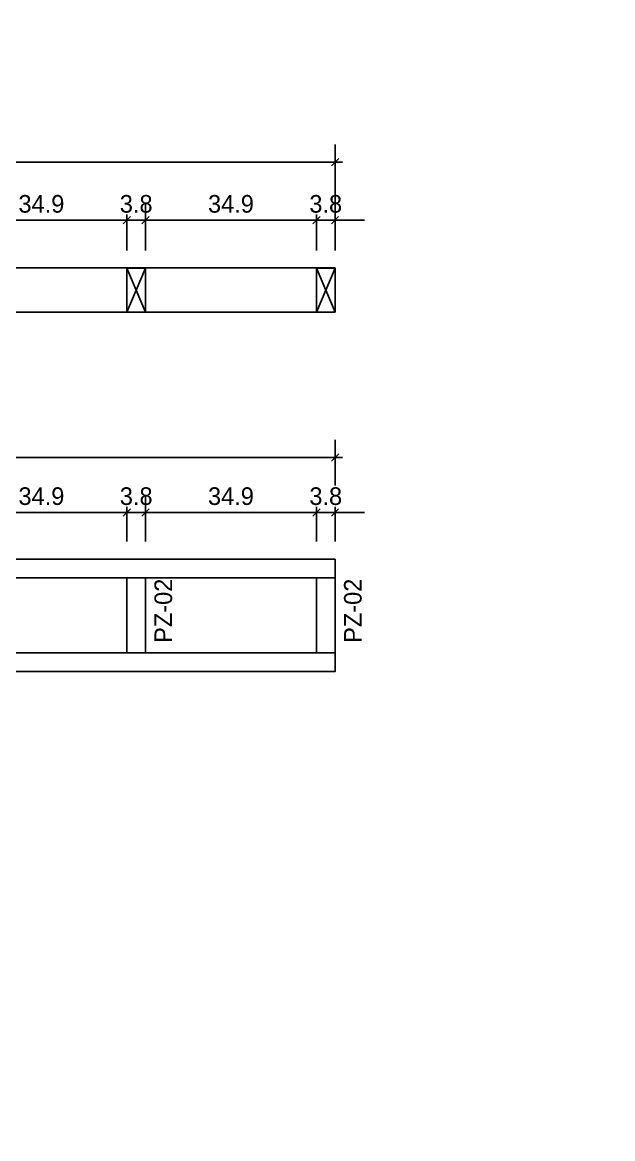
# Model space of a CAD drawing. Header units: millimetres. Extents: x 19458 to 19711, y 4351 to 4752.
# Drawn here: x 19491.823 to 19493.028, y 4522.546 to 4524.824 of the extents above; entities that cross this region are included whole.
import ezdxf

# ---------------------------------------------------------------- set-up
doc = ezdxf.new("R2010")
doc.units = ezdxf.units.MM
for name, color, linetype in [('0 @ 0.2', 7, 'Continuous'), ('cotas', 1, 'Continuous'), ('cotas @ 500', 1, 'Continuous'), ('PANELES', 2, 'Continuous'), ('TEXTO @ 0.2', 2, 'Continuous')]:
    doc.layers.add(name, color=color, linetype=linetype)
doc.styles.add('century gothic', font='GOTHIC.TTF')
doc.styles.add('COTAS SMC', font='GOTHIC.TTF')
doc.dimstyles.new('ANOTATIVE 100 SMCONSTRUCCIONES', dxfattribs={"dimscale": 0, "dimtxt": 0.18, "dimasz": 0.15, "dimexe": 0.18, "dimexo": 0.09, "dimgap": 0.1, "dimtad": 1, "dimzin": 0, "dimdsep": 46, "dimtxsty": 'century gothic', "dimblk1": 'FLECHA1', "dimblk2": 'FLECHA1', "dimsah": 1, "dimcen": 0.18, "dimdle": 0.075, "dimclrd": 1, "dimclre": 1, "dimclrt": 2, "dimaunit": 1, "dimadec": 0, "dimazin": 0, "dimtfac": 0.75, "dimtix": 1, "dimtmove": 2, "dimatfit": 3, "dimfxl": 0.09, "dimtvp": 1.5, "dimtfill": 1, "dimtolj": 1, "dimtzin": 0, "dimarcsym": 0})
doc.dimstyles.new('ANOTATIVE CM SMCONSTRUCCIONES', dxfattribs={"dimscale": 0, "dimtxt": 0.18, "dimasz": 0.15, "dimexe": 0.18, "dimexo": 0.18, "dimgap": 0.07, "dimtad": 1, "dimdec": 1, "dimlfac": 100, "dimdsep": 46, "dimtxsty": 'century gothic', "dimblk1": 'FLECHA1', "dimblk2": 'FLECHA1', "dimsah": 1, "dimcen": 0.18, "dimdle": 0.075, "dimclrd": 1, "dimclre": 1, "dimclrt": 2, "dimaunit": 1, "dimadec": 0, "dimazin": 2, "dimtfac": 0.75, "dimtdec": 1, "dimtix": 1, "dimtmove": 2, "dimatfit": 3, "dimfxl": 0.09, "dimtvp": 1.5, "dimtfill": 1, "dimtolj": 1, "dimtzin": 0, "dimarcsym": 0})
doc.dimstyles.new('PIES SMCONSTRUCCIONES', dxfattribs={"dimscale": 0, "dimtxt": 0.18, "dimasz": 0.2, "dimexe": 0.18, "dimexo": 0, "dimgap": 0.1, "dimtad": 1, "dimdec": 0, "dimlfac": 39.370079, "dimzin": 0, "dimdsep": 46, "dimlunit": 4, "dimtxsty": 'COTAS SMC', "dimblk1": 'FLECHA1', "dimblk2": 'FLECHA1', "dimsah": 1, "dimcen": 0.2, "dimdle": 0.075, "dimclrd": 1, "dimclre": 1, "dimclrt": 2, "dimaunit": 1, "dimadec": 0, "dimazin": 0, "dimtfac": 0.75, "dimtdec": 0, "dimtix": 1, "dimtmove": 2, "dimatfit": 3, "dimfxl": 0.09, "dimtvp": 1.5, "dimtfill": 1, "dimtolj": 1, "dimtzin": 0, "dimarcsym": 0})

# ---------------------------------------------------------------- blocks, each defined once
blk = doc.blocks.new('FLECHA1')
at = {"color": 4}
blk.add_line((-0.246176, -0.248081), (0.248081, 0.25), dxfattribs=at)
at = {"color": 1}
blk.add_line((-1, 0), (0.496162, 0), dxfattribs=at)
blk = doc.blocks.new('*D419')
at = {"layer": 'cotas', "color": 1, "lineweight": -2, "transparency": 16777216}
for p, q in [((19614.326, 4625.8448), (19614.326, 4700.8448)), ((19570.9836, 4550.8448), (19524.326, 4550.8448)), ((19614.326, 4548.4298), (19614.326, 4550.8448)), ((19570.5339, 4548.4298), (19524.326, 4548.4298)), ((19614.326, 4473.4298), (19614.326, 4398.4298))]:
    blk.add_line(p, q, dxfattribs=at)
at = {"layer": 'Defpoints', "color": 0, "transparency": 16777216}
for p in [(19614.326, 4550.8448), (19615.9836, 4550.8448), (19615.5339, 4548.4298)]:
    blk.add_point(p, dxfattribs=at)
at = {"layer": 'cotas', "color": 1, "lineweight": -2, "transparency": 16777216, "xscale": 75, "yscale": 75, "zscale": 75}
for p, rotation in [((19614.326, 4550.8448), 270), ((19614.326, 4548.4298), 90)]:
    blk.add_blockref('FLECHA1', p, dxfattribs=dict(at, rotation=rotation))
at = {"layer": 'cotas', "color": 2, "transparency": 16777216, "insert": (19517.3376, 4549.6373), "char_height": 90, "attachment_point": 5, "rotation": 90, "style": 'century gothic', "bg_fill": 3, "box_fill_scale": 1.1, "bg_fill_color": 256, "bg_fill_true_color": 13158600, "bg_fill_transparency": 0}
blk.add_mtext('\\A1;2.42', dxfattribs=at)
blk = doc.blocks.new('*D474')
at = {"layer": 'cotas', "color": 1, "lineweight": -2, "transparency": 16777216}
for p, q in [((19620.0128, 4651.7533), (19620.0128, 4751.7533)), ((19620.4168, 4551.7533), (19530.0128, 4551.7533)), ((19620.0128, 4550.5333), (19620.0128, 4551.7533)), ((19620.4168, 4550.5333), (19530.0128, 4550.5333)), ((19620.0128, 4450.5333), (19620.0128, 4350.5333))]:
    blk.add_line(p, q, dxfattribs=at)
at = {"layer": 'Defpoints', "color": 0, "transparency": 16777216}
for p in [(19620.0128, 4551.7533), (19620.4168, 4551.7533), (19620.4168, 4550.5333)]:
    blk.add_point(p, dxfattribs=at)
at = {"layer": 'cotas', "color": 1, "lineweight": -2, "transparency": 16777216, "xscale": 100, "yscale": 100, "zscale": 100}
for p, rotation in [((19620.0128, 4551.7533), 270), ((19620.0128, 4550.5333), 90)]:
    blk.add_blockref('FLECHA1', p, dxfattribs=dict(at, rotation=rotation))
at = {"layer": 'cotas', "color": 2, "transparency": 16777216, "insert": (19523.8809, 4551.1433), "char_height": 90, "attachment_point": 5, "rotation": 90, "style": 'COTAS SMC', "bg_fill": 3, "box_fill_scale": 1.1, "bg_fill_color": 256, "bg_fill_true_color": 13158600, "bg_fill_transparency": 0}
blk.add_mtext("\\A1;4'", dxfattribs=at)
blk = doc.blocks.new('LL')
at = {"layer": 'PANELES'}
for p, q in [((19468.3744, 4520.8214), (19468.4124, 4520.7314)), ((19468.3744, 4520.7314), (19468.4124, 4520.8214))]:
    blk.add_line(p, q, dxfattribs=at)
blk.add_lwpolyline([(19468.3744, 4520.7314), (19468.4124, 4520.7314), (19468.4124, 4520.8214), (19468.3744, 4520.8214)], close=True, dxfattribs=at)
blk = doc.blocks.new('*D998')
at = {"color": 1, "lineweight": -2, "transparency": 16777216}
for p, q in [((19491.687, 4524.3589), (19491.687, 4524.4567)), ((19492.0361, 4524.3589), (19492.0361, 4524.4567)), ((19491.717, 4524.4207), (19492.0061, 4524.4207))]:
    blk.add_line(p, q, dxfattribs=at)
at = {"layer": 'Defpoints', "color": 0, "transparency": 16777216}
for p in [(19492.0361, 4524.4207), (19491.687, 4524.3229), (19492.0361, 4524.3229)]:
    blk.add_point(p, dxfattribs=at)
at = {"color": 1, "lineweight": -2, "transparency": 16777216, "xscale": 0.03, "yscale": 0.03, "zscale": 0.03, "rotation": 180}
blk.add_blockref('FLECHA1', (19491.687, 4524.4207), dxfattribs=at)
at = {"color": 1, "lineweight": -2, "transparency": 16777216, "xscale": 0.03, "yscale": 0.03, "zscale": 0.03}
blk.add_blockref('FLECHA1', (19492.0361, 4524.4207), dxfattribs=at)
at = {"color": 2, "transparency": 16777216, "insert": (19491.8615, 4524.4536), "char_height": 0.036, "attachment_point": 5, "style": 'century gothic', "bg_fill": 3, "box_fill_scale": 1.1, "bg_fill_color": 256, "bg_fill_true_color": 13158600, "bg_fill_transparency": 0}
blk.add_mtext('\\A1;34.9', dxfattribs=at)
blk = doc.blocks.new('*D999')
at = {"color": 1, "lineweight": -2, "transparency": 16777216}
for p, q in [((19492.0361, 4524.3589), (19492.0361, 4524.4567)), ((19492.0741, 4524.3589), (19492.0741, 4524.4567)), ((19492.0061, 4524.4207), (19491.9761, 4524.4207)), ((19492.0361, 4524.4207), (19492.0741, 4524.4207)), ((19492.1041, 4524.4207), (19492.1341, 4524.4207))]:
    blk.add_line(p, q, dxfattribs=at)
at = {"layer": 'Defpoints', "color": 0, "transparency": 16777216}
for p in [(19492.0741, 4524.4207), (19492.0361, 4524.3229), (19492.0741, 4524.3229)]:
    blk.add_point(p, dxfattribs=at)
at = {"color": 1, "lineweight": -2, "transparency": 16777216, "xscale": 0.03, "yscale": 0.03, "zscale": 0.03}
blk.add_blockref('FLECHA1', (19492.0361, 4524.4207), dxfattribs=at)
at = {"color": 1, "lineweight": -2, "transparency": 16777216, "xscale": 0.03, "yscale": 0.03, "zscale": 0.03, "rotation": 180}
blk.add_blockref('FLECHA1', (19492.0741, 4524.4207), dxfattribs=at)
at = {"color": 2, "transparency": 16777216, "insert": (19492.0551, 4524.4536), "char_height": 0.036, "attachment_point": 5, "style": 'century gothic', "bg_fill": 3, "box_fill_scale": 1.1, "bg_fill_color": 256, "bg_fill_true_color": 13158600, "bg_fill_transparency": 0}
blk.add_mtext('\\A1;3.8', dxfattribs=at)
blk = doc.blocks.new('*D1000')
at = {"color": 1, "lineweight": -2, "transparency": 16777216}
for p, q in [((19492.0741, 4524.3589), (19492.0741, 4524.4567)), ((19492.4232, 4524.3589), (19492.4232, 4524.4567)), ((19492.1041, 4524.4207), (19492.3932, 4524.4207))]:
    blk.add_line(p, q, dxfattribs=at)
at = {"layer": 'Defpoints', "color": 0, "transparency": 16777216}
for p in [(19492.4232, 4524.4207), (19492.0741, 4524.3229), (19492.4232, 4524.3229)]:
    blk.add_point(p, dxfattribs=at)
at = {"color": 1, "lineweight": -2, "transparency": 16777216, "xscale": 0.03, "yscale": 0.03, "zscale": 0.03, "rotation": 180}
blk.add_blockref('FLECHA1', (19492.0741, 4524.4207), dxfattribs=at)
at = {"color": 1, "lineweight": -2, "transparency": 16777216, "xscale": 0.03, "yscale": 0.03, "zscale": 0.03}
blk.add_blockref('FLECHA1', (19492.4232, 4524.4207), dxfattribs=at)
at = {"color": 2, "transparency": 16777216, "insert": (19492.2486, 4524.4536), "char_height": 0.036, "attachment_point": 5, "style": 'century gothic', "bg_fill": 3, "box_fill_scale": 1.1, "bg_fill_color": 256, "bg_fill_true_color": 13158600, "bg_fill_transparency": 0}
blk.add_mtext('\\A1;34.9', dxfattribs=at)
blk = doc.blocks.new('*D1001')
at = {"color": 1, "lineweight": -2, "transparency": 16777216}
for p, q in [((19492.4232, 4524.3589), (19492.4232, 4524.4567)), ((19492.4612, 4524.3589), (19492.4612, 4524.4567)), ((19492.3932, 4524.4207), (19492.3632, 4524.4207)), ((19492.4232, 4524.4207), (19492.4612, 4524.4207)), ((19492.4912, 4524.4207), (19492.5212, 4524.4207))]:
    blk.add_line(p, q, dxfattribs=at)
at = {"layer": 'Defpoints', "color": 0, "transparency": 16777216}
for p in [(19492.4612, 4524.4207), (19492.4232, 4524.3229), (19492.4612, 4524.3229)]:
    blk.add_point(p, dxfattribs=at)
at = {"color": 1, "lineweight": -2, "transparency": 16777216, "xscale": 0.03, "yscale": 0.03, "zscale": 0.03}
blk.add_blockref('FLECHA1', (19492.4232, 4524.4207), dxfattribs=at)
at = {"color": 1, "lineweight": -2, "transparency": 16777216, "xscale": 0.03, "yscale": 0.03, "zscale": 0.03, "rotation": 180}
blk.add_blockref('FLECHA1', (19492.4612, 4524.4207), dxfattribs=at)
at = {"color": 2, "transparency": 16777216, "insert": (19492.4422, 4524.4536), "char_height": 0.036, "attachment_point": 5, "style": 'century gothic', "bg_fill": 3, "box_fill_scale": 1.1, "bg_fill_color": 256, "bg_fill_true_color": 13158600, "bg_fill_transparency": 0}
blk.add_mtext('\\A1;3.8', dxfattribs=at)
blk = doc.blocks.new('*D1002')
at = {"color": 1, "lineweight": -2, "transparency": 16777216}
for p, q in [((19490.8748, 4524.3589), (19490.8748, 4524.5752)), ((19492.4612, 4524.3589), (19492.4612, 4524.5752)), ((19490.9048, 4524.5392), (19492.4312, 4524.5392))]:
    blk.add_line(p, q, dxfattribs=at)
at = {"layer": 'Defpoints', "color": 0, "transparency": 16777216}
for p in [(19492.4612, 4524.5392), (19490.8748, 4524.3229), (19492.4612, 4524.3229)]:
    blk.add_point(p, dxfattribs=at)
at = {"color": 1, "lineweight": -2, "transparency": 16777216, "xscale": 0.03, "yscale": 0.03, "zscale": 0.03, "rotation": 180}
blk.add_blockref('FLECHA1', (19490.8748, 4524.5392), dxfattribs=at)
at = {"color": 1, "lineweight": -2, "transparency": 16777216, "xscale": 0.03, "yscale": 0.03, "zscale": 0.03}
blk.add_blockref('FLECHA1', (19492.4612, 4524.5392), dxfattribs=at)
at = {"color": 2, "transparency": 16777216, "insert": (19491.668, 4524.5721), "char_height": 0.036, "attachment_point": 5, "style": 'century gothic', "bg_fill": 3, "box_fill_scale": 1.1, "bg_fill_color": 256, "bg_fill_true_color": 13158600, "bg_fill_transparency": 0}
blk.add_mtext('\\A1;158.6', dxfattribs=at)
blk = doc.blocks.new('*D1007')
at = {"color": 1, "lineweight": -2, "transparency": 16777216}
for p, q in [((19490.8748, 4523.8023), (19490.8748, 4523.9719)), ((19492.4612, 4523.7643), (19492.4612, 4523.9719)), ((19490.9048, 4523.9359), (19492.4312, 4523.9359))]:
    blk.add_line(p, q, dxfattribs=at)
at = {"layer": 'Defpoints', "color": 0, "transparency": 16777216}
for p in [(19492.4612, 4523.9359), (19490.8748, 4523.7663), (19492.4612, 4523.7283)]:
    blk.add_point(p, dxfattribs=at)
at = {"color": 1, "lineweight": -2, "transparency": 16777216, "xscale": 0.03, "yscale": 0.03, "zscale": 0.03, "rotation": 180}
blk.add_blockref('FLECHA1', (19490.8748, 4523.9359), dxfattribs=at)
at = {"color": 1, "lineweight": -2, "transparency": 16777216, "xscale": 0.03, "yscale": 0.03, "zscale": 0.03}
blk.add_blockref('FLECHA1', (19492.4612, 4523.9359), dxfattribs=at)
at = {"color": 2, "transparency": 16777216, "insert": (19491.668, 4523.9688), "char_height": 0.036, "attachment_point": 5, "style": 'century gothic', "bg_fill": 3, "box_fill_scale": 1.1, "bg_fill_color": 256, "bg_fill_true_color": 13158600, "bg_fill_transparency": 0}
blk.add_mtext('\\A1;158.6', dxfattribs=at)
blk = doc.blocks.new('*D1013')
at = {"color": 1, "lineweight": -2, "transparency": 16777216}
for p, q in [((19491.687, 4523.7643), (19491.687, 4523.86)), ((19492.0361, 4523.7643), (19492.0361, 4523.86)), ((19491.717, 4523.824), (19492.0061, 4523.824))]:
    blk.add_line(p, q, dxfattribs=at)
at = {"layer": 'Defpoints', "color": 0, "transparency": 16777216}
for p in [(19492.0361, 4523.824), (19491.687, 4523.7283), (19492.0361, 4523.7283)]:
    blk.add_point(p, dxfattribs=at)
at = {"color": 1, "lineweight": -2, "transparency": 16777216, "xscale": 0.03, "yscale": 0.03, "zscale": 0.03, "rotation": 180}
blk.add_blockref('FLECHA1', (19491.687, 4523.824), dxfattribs=at)
at = {"color": 1, "lineweight": -2, "transparency": 16777216, "xscale": 0.03, "yscale": 0.03, "zscale": 0.03}
blk.add_blockref('FLECHA1', (19492.0361, 4523.824), dxfattribs=at)
at = {"color": 2, "transparency": 16777216, "insert": (19491.8615, 4523.8569), "char_height": 0.036, "attachment_point": 5, "style": 'century gothic', "bg_fill": 3, "box_fill_scale": 1.1, "bg_fill_color": 256, "bg_fill_true_color": 13158600, "bg_fill_transparency": 0}
blk.add_mtext('\\A1;34.9', dxfattribs=at)
blk = doc.blocks.new('*D1014')
at = {"color": 1, "lineweight": -2, "transparency": 16777216}
for p, q in [((19492.0361, 4523.7643), (19492.0361, 4523.86)), ((19492.0741, 4523.7643), (19492.0741, 4523.86)), ((19492.0061, 4523.824), (19491.9761, 4523.824)), ((19492.0361, 4523.824), (19492.0741, 4523.824)), ((19492.1041, 4523.824), (19492.1341, 4523.824))]:
    blk.add_line(p, q, dxfattribs=at)
at = {"layer": 'Defpoints', "color": 0, "transparency": 16777216}
for p in [(19492.0741, 4523.824), (19492.0361, 4523.7283), (19492.0741, 4523.7283)]:
    blk.add_point(p, dxfattribs=at)
at = {"color": 1, "lineweight": -2, "transparency": 16777216, "xscale": 0.03, "yscale": 0.03, "zscale": 0.03}
blk.add_blockref('FLECHA1', (19492.0361, 4523.824), dxfattribs=at)
at = {"color": 1, "lineweight": -2, "transparency": 16777216, "xscale": 0.03, "yscale": 0.03, "zscale": 0.03, "rotation": 180}
blk.add_blockref('FLECHA1', (19492.0741, 4523.824), dxfattribs=at)
at = {"color": 2, "transparency": 16777216, "insert": (19492.0551, 4523.8569), "char_height": 0.036, "attachment_point": 5, "style": 'century gothic', "bg_fill": 3, "box_fill_scale": 1.1, "bg_fill_color": 256, "bg_fill_true_color": 13158600, "bg_fill_transparency": 0}
blk.add_mtext('\\A1;3.8', dxfattribs=at)
blk = doc.blocks.new('*D1015')
at = {"color": 1, "lineweight": -2, "transparency": 16777216}
for p, q in [((19492.0741, 4523.7643), (19492.0741, 4523.86)), ((19492.4232, 4523.7643), (19492.4232, 4523.86)), ((19492.1041, 4523.824), (19492.3932, 4523.824))]:
    blk.add_line(p, q, dxfattribs=at)
at = {"layer": 'Defpoints', "color": 0, "transparency": 16777216}
for p in [(19492.4232, 4523.824), (19492.0741, 4523.7283), (19492.4232, 4523.7283)]:
    blk.add_point(p, dxfattribs=at)
at = {"color": 1, "lineweight": -2, "transparency": 16777216, "xscale": 0.03, "yscale": 0.03, "zscale": 0.03, "rotation": 180}
blk.add_blockref('FLECHA1', (19492.0741, 4523.824), dxfattribs=at)
at = {"color": 1, "lineweight": -2, "transparency": 16777216, "xscale": 0.03, "yscale": 0.03, "zscale": 0.03}
blk.add_blockref('FLECHA1', (19492.4232, 4523.824), dxfattribs=at)
at = {"color": 2, "transparency": 16777216, "insert": (19492.2486, 4523.8569), "char_height": 0.036, "attachment_point": 5, "style": 'century gothic', "bg_fill": 3, "box_fill_scale": 1.1, "bg_fill_color": 256, "bg_fill_true_color": 13158600, "bg_fill_transparency": 0}
blk.add_mtext('\\A1;34.9', dxfattribs=at)
blk = doc.blocks.new('*D1016')
at = {"color": 1, "lineweight": -2, "transparency": 16777216}
for p, q in [((19492.4232, 4523.7643), (19492.4232, 4523.86)), ((19492.4612, 4523.7643), (19492.4612, 4523.86)), ((19492.3932, 4523.824), (19492.3632, 4523.824)), ((19492.4232, 4523.824), (19492.4612, 4523.824)), ((19492.4912, 4523.824), (19492.5212, 4523.824))]:
    blk.add_line(p, q, dxfattribs=at)
at = {"layer": 'Defpoints', "color": 0, "transparency": 16777216}
for p in [(19492.4612, 4523.824), (19492.4232, 4523.7283), (19492.4612, 4523.7283)]:
    blk.add_point(p, dxfattribs=at)
at = {"color": 1, "lineweight": -2, "transparency": 16777216, "xscale": 0.03, "yscale": 0.03, "zscale": 0.03}
blk.add_blockref('FLECHA1', (19492.4232, 4523.824), dxfattribs=at)
at = {"color": 1, "lineweight": -2, "transparency": 16777216, "xscale": 0.03, "yscale": 0.03, "zscale": 0.03, "rotation": 180}
blk.add_blockref('FLECHA1', (19492.4612, 4523.824), dxfattribs=at)
at = {"color": 2, "transparency": 16777216, "insert": (19492.4422, 4523.8569), "char_height": 0.036, "attachment_point": 5, "style": 'century gothic', "bg_fill": 3, "box_fill_scale": 1.1, "bg_fill_color": 256, "bg_fill_true_color": 13158600, "bg_fill_transparency": 0}
blk.add_mtext('\\A1;3.8', dxfattribs=at)
blk = doc.blocks.new('*U1037')
at = {"layer": 'cotas @ 500'}
dim = blk.add_linear_dim(base=(19614.3260382735, 4550.8448237801), p1=(19615.5338597089, 4548.4298237801), p2=(19615.9836080801, 4550.8448237801), angle=90, dimstyle='ANOTATIVE 100 SMCONSTRUCCIONES', override={"dimscale": 500, "dimtix": 1, "dimtofl": 1, "dimtmove": 1, "dimatfit": 1}, dxfattribs=at)
dim.commit()
dim.dimension.update_dxf_attribs({"geometry": '*D419', "text_midpoint": (19517.3375950376, 4549.6373237801)})
blk = doc.blocks.new('*U1039')
at = {"layer": 'cotas @ 500'}
dim = blk.add_linear_dim(base=(19620.0128, 4551.7533), p1=(19620.4168, 4550.5333), p2=(19620.4168, 4551.7533), angle=90, dimstyle='PIES SMCONSTRUCCIONES', override={"dimscale": 500, "dimtix": 1, "dimtofl": 1, "dimtmove": 2, "dimatfit": 3}, dxfattribs=at)
dim.commit()
dim.dimension.update_dxf_attribs({"geometry": '*D474', "text_midpoint": (19523.8809, 4551.1433)})

msp = doc.modelspace()

# ---------------------------------------------------------------- block references
at = {"layer": 'cotas'}
msp.add_blockref('*U1037', (0, 0), dxfattribs=at)

# ---------------------------------------------------------------- next in the draw order: block references
msp.add_blockref('*U1039', (0, 0), dxfattribs=at)

# ---------------------------------------------------------------- next in the draw order: linework, layer by layer
at = {"layer": 'PANELES'}
for points in [[(19490.8748, 4524.2329), (19490.8748, 4524.3229), (19492.4612, 4524.3229), (19492.4612, 4524.2329)], [(19490.8748, 4523.7283), (19490.8748, 4523.6903), (19492.4612, 4523.6903), (19492.4612, 4523.7283)], [(19492.0741, 4523.537), (19492.0361, 4523.537), (19492.0361, 4523.6903), (19492.0741, 4523.6903)], [(19492.4232, 4523.537), (19492.4612, 4523.537), (19492.4612, 4523.6903), (19492.4232, 4523.6903)], [(19490.8748, 4523.537), (19490.8748, 4523.499), (19492.4612, 4523.499), (19492.4612, 4523.537)]]:
    msp.add_lwpolyline(points, close=True, dxfattribs=at)

# ---------------------------------------------------------------- next in the draw order: block references
at = {"layer": 'PANELES', "rotation": 180}
for p in [(38960.4485, 9045.0542), (38960.8356, 9045.0542)]:
    msp.add_blockref('LL', p, dxfattribs=at)

# ---------------------------------------------------------------- next in the draw order: texts
at = {"layer": 'TEXTO @ 0.2', "color": 2, "char_height": 0.036, "width": 0.271168, "attachment_point": 1, "rotation": 90, "style": 'century gothic'}
for insert in [(19492.0924, 4523.5576), (19492.4795, 4523.5576)]:
    msp.add_mtext('PZ-02', dxfattribs=dict(at, insert=insert))

# ---------------------------------------------------------------- next in the draw order: dimensions: what is measured, and where the dimension line sits
at = {"layer": '0 @ 0.2'}
for base, p1, p2, picture, middle in [((19492.0361, 4524.4207), (19491.687, 4524.3229), (19492.0361, 4524.3229), '*D998', (19491.8615, 4524.4536)), ((19492.4612, 4523.9359), (19490.8748, 4523.7663), (19492.4612, 4523.7283), '*D1007', (19491.668, 4523.9688))]:
    dim = msp.add_linear_dim(base=base, p1=p1, p2=p2, dimstyle='ANOTATIVE CM SMCONSTRUCCIONES', override={"dimscale": 0.2, "dimtix": 1, "dimtofl": 1, "dimtmove": 2, "dimatfit": 3}, dxfattribs=at)
    dim.commit()
    dim.dimension.update_dxf_attribs({"geometry": picture, "text_midpoint": middle})

# ---------------------------------------------------------------- next in the draw order: dimensions: what is measured, and where the dimension line sits
for base, p1, p2, picture, middle in [((19492.0741, 4524.4207), (19492.0361, 4524.3229), (19492.0741, 4524.3229), '*D999', (19492.0551, 4524.4536)), ((19492.0361, 4523.824), (19491.687, 4523.7283), (19492.0361, 4523.7283), '*D1013', (19491.8615, 4523.8569))]:
    dim = msp.add_linear_dim(base=base, p1=p1, p2=p2, dimstyle='ANOTATIVE CM SMCONSTRUCCIONES', override={"dimscale": 0.2, "dimtix": 1, "dimtofl": 1, "dimtmove": 2, "dimatfit": 3}, dxfattribs=at)
    dim.commit()
    dim.dimension.update_dxf_attribs({"geometry": picture, "text_midpoint": middle})

# ---------------------------------------------------------------- next in the draw order: dimensions: what is measured, and where the dimension line sits
for base, p1, p2, picture, middle in [((19492.4232, 4524.4207), (19492.0741, 4524.3229), (19492.4232, 4524.3229), '*D1000', (19492.2486, 4524.4536)), ((19492.0741, 4523.824), (19492.0361, 4523.7283), (19492.0741, 4523.7283), '*D1014', (19492.0551, 4523.8569))]:
    dim = msp.add_linear_dim(base=base, p1=p1, p2=p2, dimstyle='ANOTATIVE CM SMCONSTRUCCIONES', override={"dimscale": 0.2, "dimtix": 1, "dimtofl": 1, "dimtmove": 2, "dimatfit": 3}, dxfattribs=at)
    dim.commit()
    dim.dimension.update_dxf_attribs({"geometry": picture, "text_midpoint": middle})

# ---------------------------------------------------------------- next in the draw order: dimensions: what is measured, and where the dimension line sits
for base, p1, p2, picture, middle in [((19492.4612, 4524.4207), (19492.4232, 4524.3229), (19492.4612, 4524.3229), '*D1001', (19492.4422, 4524.4536)), ((19492.4232, 4523.824), (19492.0741, 4523.7283), (19492.4232, 4523.7283), '*D1015', (19492.2486, 4523.8569))]:
    dim = msp.add_linear_dim(base=base, p1=p1, p2=p2, dimstyle='ANOTATIVE CM SMCONSTRUCCIONES', override={"dimscale": 0.2, "dimtix": 1, "dimtofl": 1, "dimtmove": 2, "dimatfit": 3}, dxfattribs=at)
    dim.commit()
    dim.dimension.update_dxf_attribs({"geometry": picture, "text_midpoint": middle})

# ---------------------------------------------------------------- next in the draw order: dimensions: what is measured, and where the dimension line sits
for base, p1, p2, picture, middle in [((19492.4612, 4524.5392), (19490.8748, 4524.3229), (19492.4612, 4524.3229), '*D1002', (19491.668, 4524.5721)), ((19492.4612, 4523.824), (19492.4232, 4523.7283), (19492.4612, 4523.7283), '*D1016', (19492.4422, 4523.8569))]:
    dim = msp.add_linear_dim(base=base, p1=p1, p2=p2, dimstyle='ANOTATIVE CM SMCONSTRUCCIONES', override={"dimscale": 0.2, "dimtix": 1, "dimtofl": 1, "dimtmove": 2, "dimatfit": 3}, dxfattribs=at)
    dim.commit()
    dim.dimension.update_dxf_attribs({"geometry": picture, "text_midpoint": middle})

doc.saveas('drawing.dxf')
